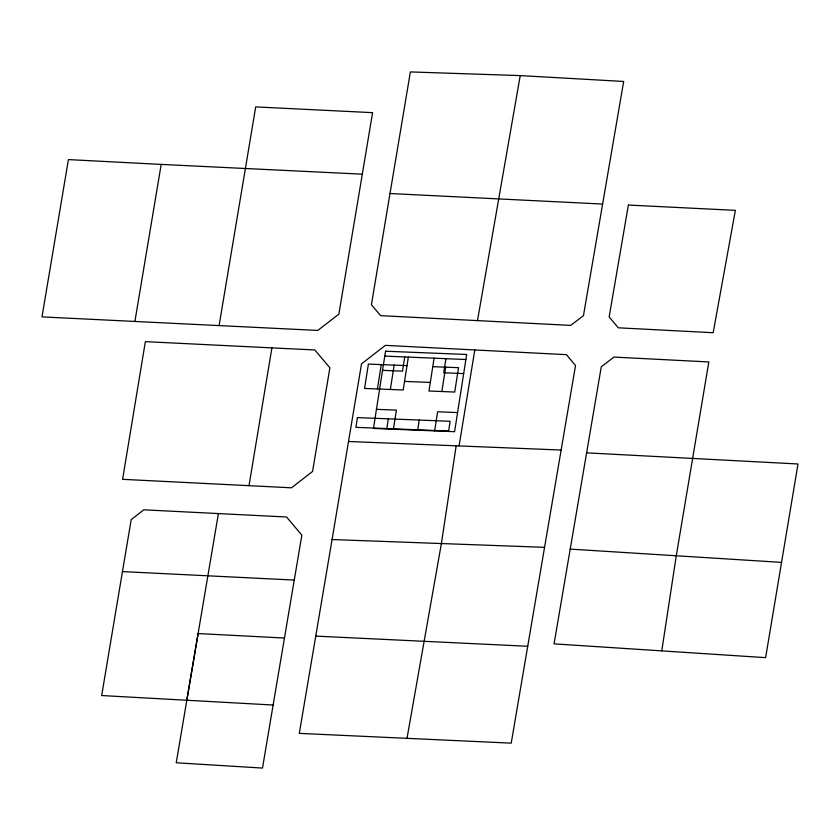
<?xml version="1.0" encoding="UTF-8"?>
<svg xmlns="http://www.w3.org/2000/svg" width="840" height="840" viewBox="0 0 840 840"><rect width="100%" height="100%" fill="white"/><g stroke="black" fill="none" stroke-linecap="round" stroke-linejoin="round"><path stroke-width="1.26" d="M456.173 445.798L441.389 543.564L407.001 738.36M661.773 650.864L676.274 555.755L708.834 361.945L613.925 357.084L601.272 366.818L554.064 643.86L765.629 657.647L798 463.985L586.646 452.855M377.454 388.962L381.266 364.602M390.338 389.477L394.149 365.117M386.82 428.568L388.343 418.824M393.425 429.24L396.417 410.13L376.457 409.332M404.733 356.895L402.507 371.144L382.546 370.346M408.366 357.042L403.211 389.991L364.581 388.447L368.393 364.088L407.022 365.631M417.721 429.807L419.244 420.063M434.112 358.071L428.967 391.02L454.724 392.049L458.524 367.679L432.779 366.66M434.637 430.889L437.619 411.779L457.59 412.566M445.945 358.544L443.719 372.781L463.68 373.58M441.84 391.534L445.651 367.164M459.081 445.904L474.8 349.944M248.997 485.667L271.908 347.886L314.822 349.955L329.889 367.805L312.564 471.45L291.501 487.809L122.598 479.325L145.362 341.639L271.908 347.886M134.894 321.479L161.196 164.409L362.313 174.174L372.582 112.655L255.707 106.901L219.093 325.594L42 316.89L68.418 159.59L161.196 164.409M122.451 571.599L101.672 695.541L273.126 705.023L301.854 535.174L286.556 516.999L143.787 509.817L131.208 519.614L122.451 571.599L294.284 580.073M362.313 174.174L338.867 314.139L317.804 330.435L219.093 325.594M390.002 193.526L410.382 71.925L520.222 75.6L623.669 81.459L583.453 315.651L570.749 325.395L380.604 315.641L371.427 304.71L390.002 193.526L602.585 204.057M332.073 539.543L361.526 363.815L385.361 345.366L566.423 354.659L575.526 365.547L511.224 743.148L299.303 733.373L332.073 539.543L544.582 547.323M186.816 700.224L218.411 513.566M273.126 705.023L262.5 768.075L176.232 762.773L198.114 633.559L284.466 638.043M477.488 320.607L520.222 75.6M384.772 356.097L465.875 359.52M404.555 381.413L430.311 382.442M348.526 441.494L561.151 450.03M315.777 636.111L527.73 646.275M781.568 562.38L570.224 549.108M357.441 417.596L355.908 427.34L448.623 431.036L450.145 421.292L357.441 417.596M385.539 351.225L373.464 428.442L454.598 431.687L466.673 354.469L385.539 351.225M628.383 205.054L609.147 316.932L618.303 327.81L713.171 332.724L735.378 210.347L628.383 205.054"/></g></svg>
